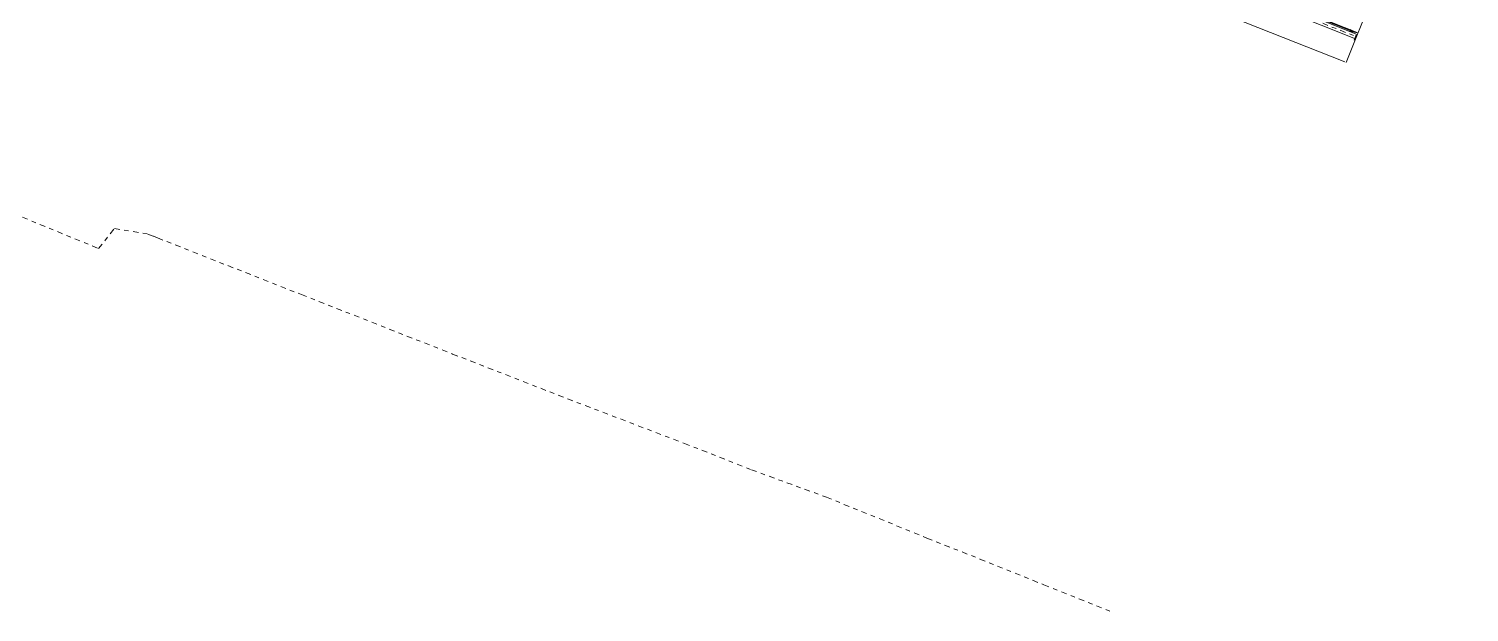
# Model space of a CAD drawing. Extents: x 651137 to 1302312, y 4767326 to 9534713.
# Drawn here: x 651168.53 to 651200.93, y 4767325.58 to 4767338.7 of the extents above; entities that cross this region are included whole.
import ezdxf

# ---------------------------------------------------------------- set-up
doc = ezdxf.new("R2010")
doc.units = 0
doc.header["$LTSCALE"] = 0.1
doc.header["$PDMODE"] = 33
doc.header["$PDSIZE"] = 0.02
for name, pattern in [('1', [0]), ('ACAD_ISO08W100', [36, 24, -3, 6, -3]), ('CENTER', [2, 1.25, -0.25, 0.25, -0.25])]:
    doc.linetypes.add(name, pattern=pattern)
for name, color, linetype in [('Center line', 200, 'Continuous'), ('Fire water line', 1, '1'), ('picket', 7, 'Continuous'), ('SLAB', 7, 'Continuous'), ('viewport', 7, '1')]:
    doc.layers.add(name, color=color, linetype=linetype)
doc.styles.get("Standard").update_dxf_attribs({"font": 'isocp.shx'})
doc.dimstyles.get("Standard").update_dxf_attribs({"dimtxt": 0.18, "dimasz": 0.18, "dimexe": 0.18, "dimexo": 0.0625, "dimgap": 0.09, "dimtad": 0, "dimtih": 1, "dimtoh": 1, "dimdec": 4, "dimzin": 0, "dimdsep": 46, "dimtxsty": 'Standard', "dimcen": 0.09, "dimadec": 0, "dimazin": 0, "dimtfac": 1, "dimtdec": 4, "dimtofl": 0, "dimtmove": 0, "dimatfit": 3, "dimfxl": 1, "dimtolj": 1, "dimtzin": 0, "dimarcsym": 0})

# ---------------------------------------------------------------- blocks, each defined once
blk = doc.blocks.new('*D81')
at = {"layer": 'Defpoints', "color": 0, "transparency": 16777216}
for p in [(651142.054, 4767361.008), (651198.407, 4767338.603), (651198.412, 4767338.616)]:
    blk.add_point(p, dxfattribs=at)
at = {"layer": 'viewport', "color": 0, "lineweight": -2, "transparency": 16777216}
for p, q in [((651142.03, 4767360.95), (651141.982, 4767360.828)), ((651142.216, 4767360.929), (651169.775, 4767349.979)), ((651198.239, 4767338.669), (651170.681, 4767349.619)), ((651198.389, 4767338.558), (651198.34, 4767338.436))]:
    blk.add_line(p, q, dxfattribs=at)
at = {"layer": 'viewport', "color": 0, "transparency": 16777216}
for points in [[(651142.227, 4767360.957), (651142.205, 4767360.901), (651142.049, 4767360.996)], [(651198.25, 4767338.697), (651198.228, 4767338.642), (651198.407, 4767338.603)]]:
    blk.add_solid(points, dxfattribs=at)
at = {"layer": 'viewport', "color": 0, "transparency": 16777216, "insert": (651170.228, 4767349.799), "char_height": 0.18, "attachment_point": 5}
blk.add_mtext('\\A1;60.6438', dxfattribs=at)

msp = doc.modelspace()

# ---------------------------------------------------------------- linework, layer by layer
at = {"linetype": 'ACAD_ISO08W100', "lineweight": 0}
msp.add_line((651198.16123, 4767337.94115), (651200.92959, 4767344.90861), dxfattribs=at)
at = {"layer": 'Center line', "linetype": 'CENTER', "lineweight": 0}
for p, q in [((651196.8443, 4767339.1381, -147.4113), (651198.39214, 4767338.5223, -147.4113)), ((651171.42748, 4767333.99581, -0.0502), (651174.66118, 4767332.72401, -0.0502)), ((651174.66118, 4767332.72401, -0.0502), (651178.06408, 4767331.38641, -0.0502)), ((651178.06408, 4767331.38641, -0.0502), (651180.64718, 4767330.37981, -0.0502)), ((651180.64718, 4767330.37981, -0.0502), (651183.27638, 4767329.37711, -0.0502)), ((651183.27638, 4767329.37711, -0.0502), (651184.78388, 4767328.78361, -0.0502)), ((651184.78388, 4767328.78361, -0.0502), (651186.47298, 4767328.16571, -0.0502)), ((651186.47298, 4767328.16571, -0.0502), (651188.73348, 4767327.24751, -0.0502)), ((651188.73348, 4767327.24751, -0.0502), (651189.92538, 4767326.77541, -0.0502)), ((651189.92538, 4767326.77541, -0.0502), (651191.36148, 4767326.19601, -0.0502)), ((651191.36148, 4767326.19601, -0.0502), (651192.90932, 4767325.58021, -0.0502))]:
    msp.add_line(p, q, dxfattribs=at)
msp.add_polyline3d([(651162.10218, 4767337.47491, -0.0939), (651162.96518, 4767337.16991, -0.0989), (651163.41418, 4767336.91991, 0.5771), (651164.97918, 4767336.32591, 0.5801), (651164.84918, 4767335.91791, 0.5461), (651170.09998, 4767333.75851, -0.045), (651170.45518, 4767334.20991, 0.6571), (651171.21118, 4767334.08491, -0.0559), (651171.33618, 4767334.03491, -0.0799), (651171.42748, 4767333.99581, -0.0502)], dxfattribs=at)
at = {"layer": 'Fire water line', "linetype": 'Continuous', "lineweight": 0}
for p, q in [((651196.82399, 4767339.08699, -147.4113), (651198.37183, 4767338.47119, -147.4113)), ((651196.86461, 4767339.18921, -147.4113), (651198.41244, 4767338.57341, -147.4113))]:
    msp.add_line(p, q, dxfattribs=at)
at = {"layer": 'picket', "color": 3, "linetype": 'Continuous', "lineweight": 0}
msp.add_line((651142.05353, 4767361.00831), (651198.41168, 4767338.61564), dxfattribs=at)
at = {"layer": 'picket', "linetype": 'CENTER', "lineweight": 0}
msp.add_line((651142.05365, 4767361.00851, 0), (651198.40501, 4767338.61854, 0), dxfattribs=at)
at = {"layer": 'SLAB', "color": 4, "lineweight": 0}
for p in [(651169.91994, 4767349.16217), (651174.20819, 4767347.45833)]:
    msp.add_line(p, (651198.12871, 4767337.95407), dxfattribs=at)

# ---------------------------------------------------------------- dimensions: what is measured, and where the dimension line sits
at = {"layer": 'viewport', "color": 5}
dim = msp.add_aligned_dim(p1=(651142.05353, 4767361.00831), p2=(651198.41168, 4767338.61564), distance=-0.01361, dimstyle='Standard', dxfattribs=at)
dim.commit()
dim.dimension.update_dxf_attribs({"geometry": '*D81', "text_midpoint": (651170.22758, 4767349.79933)})

doc.saveas('drawing.dxf')
